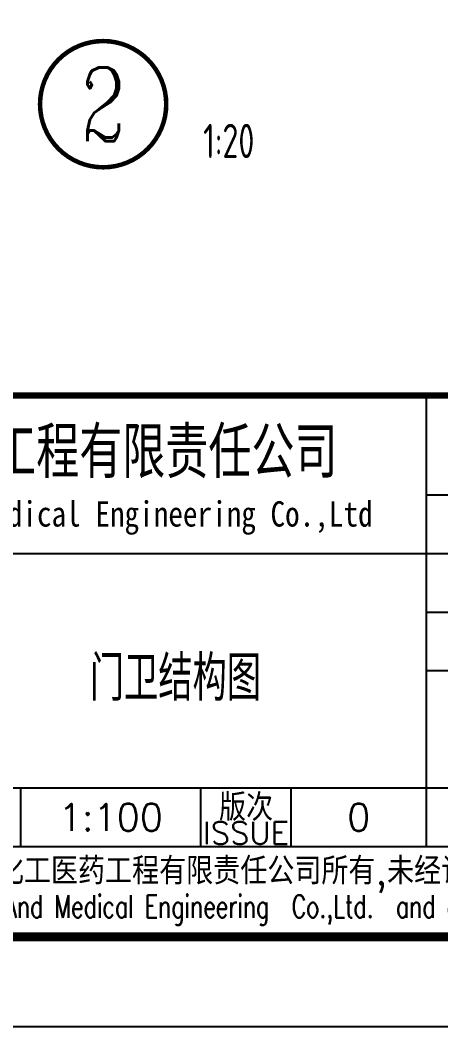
# Model space of a CAD drawing. Extents: x -14785 to 4269, y -25586 to -12228.
# Drawn here: x -12912 to -12865.3, y -25586.1 to -25474.5 of the extents above; entities that cross this region are included whole.
import ezdxf
from ezdxf.enums import TextEntityAlignment as Align

# ---------------------------------------------------------------- set-up
doc = ezdxf.new("R2010")
doc.units = 0
doc.header["$LTSCALE"] = 2000
doc.header["$MEASUREMENT"] = 0
doc.layers.get('0').update_dxf_attribs({"linetype": 'CONTINUOUS'})
doc.layers.add('DIM_IDEN', color=3, linetype='CONTINUOUS')
doc.layers.add('PUB_TEXT', color=7, linetype='CONTINUOUS')
doc.styles.add('_TCH_LABEL', font='COMPLEX', dxfattribs={"bigfont": 'GBCBIG'})
doc.styles.add('ECEC_TQ', font='txt_l.shx', dxfattribs={"bigfont": 'hztxt_l.shx'})
doc.styles.add('ECEC_TQ_S', font='')
doc.styles.get("Standard").update_dxf_attribs({"font": 'gbenor.shx', "bigfont": 'gbcbig.shx'})
doc.styles.add('TS', font='tssdeng.shx', dxfattribs={"width": 0.8, "height": 2.5, "bigfont": 'tssdchn.shx'})
doc.styles.get('ECEC_TQ_S').set_extended_font_data('SimSun')

msp = doc.modelspace()

# ---------------------------------------------------------------- linework, layer by layer
for p, q in [((-12866.96, -25566.104), (-12866.96, -25516.104)), ((-12866.96, -25527.104), (-12796.96, -25527.104)), ((-12976.96, -25533.604), (-12866.96, -25533.604)), ((-12866.96, -25533.604), (-12796.96, -25533.604)), ((-12866.96, -25540.104), (-12796.96, -25540.104)), ((-12866.96, -25546.604), (-12796.96, -25546.604)), ((-12921.96, -25559.604), (-12796.96, -25559.604)), ((-12911.96, -25566.104), (-12911.96, -25559.604)), ((-12891.96, -25566.104), (-12891.96, -25559.604)), ((-12881.96, -25566.104), (-12881.96, -25559.604)), ((-12976.96, -25566.104), (-12796.96, -25566.104)), ((-12976.96, -25576.104), (-12796.96, -25576.104)), ((-12786.96, -25586.104), (-13627.96, -25586.104))]:
    msp.add_line(p, q)
at = {"color": 0, "const_width": 1}
msp.add_lwpolyline([(-12796.96, -25576.104), (-13602.96, -25576.104), (-13602.96, -25002.104), (-12796.96, -25002.104)], close=True, dxfattribs=at)
at = {"const_width": 0.7}
msp.add_lwpolyline([(-12796.96, -25516.104), (-12976.96, -25516.104)], dxfattribs=at)
at = {"layer": 'DIM_IDEN', "const_width": 0.5}
msp.add_lwpolyline([(-12895.814, -25483.786, 1), (-12909.814, -25483.786, 1)], format="xyb", close=True, dxfattribs=at)

# ---------------------------------------------------------------- texts
for s, height, style, width, p in [('安徽华东化工医药工程有限责任公司', 5, 'ECEC_TQ_S', 0.7, (-12915.011, -25522.104)), ('Anhui Huadong Chemical & Medical Engineering Co.,Ltd', 2.8, 'ECEC_TQ_S', 0.85, (-12915.011, -25529.604)), ('The proprietary right of this document belongs to Anhui Huadong Chemical And Medical Engineering  Co.,Ltd.  and any replication or transfer to the 3rd. side is forbidden without its permission. ', 2.5, 'ECEC_TQ', 0.72, (-12886.96, -25573.104))]:
    msp.add_text(s, height=height, dxfattribs=dict(style=style, width=width)).set_placement(p, align=Align.MIDDLE)
at = {"style": 'ECEC_TQ'}
for s, height, p in [('版次', 3, (-12886.96, -25561.604)), ('ISSUE', 2.5, (-12886.96, -25564.604)), ('本文件专有权属安徽华东化工医药工程有限责任公司所有,未经许可不得复制或转让给第三方', 3, (-12886.96, -25569.104))]:
    msp.add_text(s, height=height, dxfattribs=at).set_placement(p, align=Align.MIDDLE)
for tag, text, p in [('1:100', '1:100', (-12901.96, -25562.854)), ('0', '0', (-12874.46, -25562.854))]:
    msp.add_attdef(tag, text=text, height=3, dxfattribs=at).set_placement(p, align=Align.MIDDLE)
at = {"layer": 'PUB_TEXT', "style": '_TCH_LABEL', "width": 0.907832}
msp.add_text('2', height=8.172, dxfattribs=at).set_placement((-12905.286, -25487.872), (-12900.341, -25487.872), align=Align.FIT)
at = {"layer": 'PUB_TEXT', "width": 0.8}
msp.add_text('1:20', height=3.7975, dxfattribs=at).set_placement((-12891.718, -25489.763))
at = {"layer": 'PUB_TEXT', "style": 'TS', "width": 0.8}
msp.add_text('门卫结构图', height=5, dxfattribs=at).set_placement((-12894.795, -25547.189), align=Align.MIDDLE)

doc.saveas('drawing.dxf')
